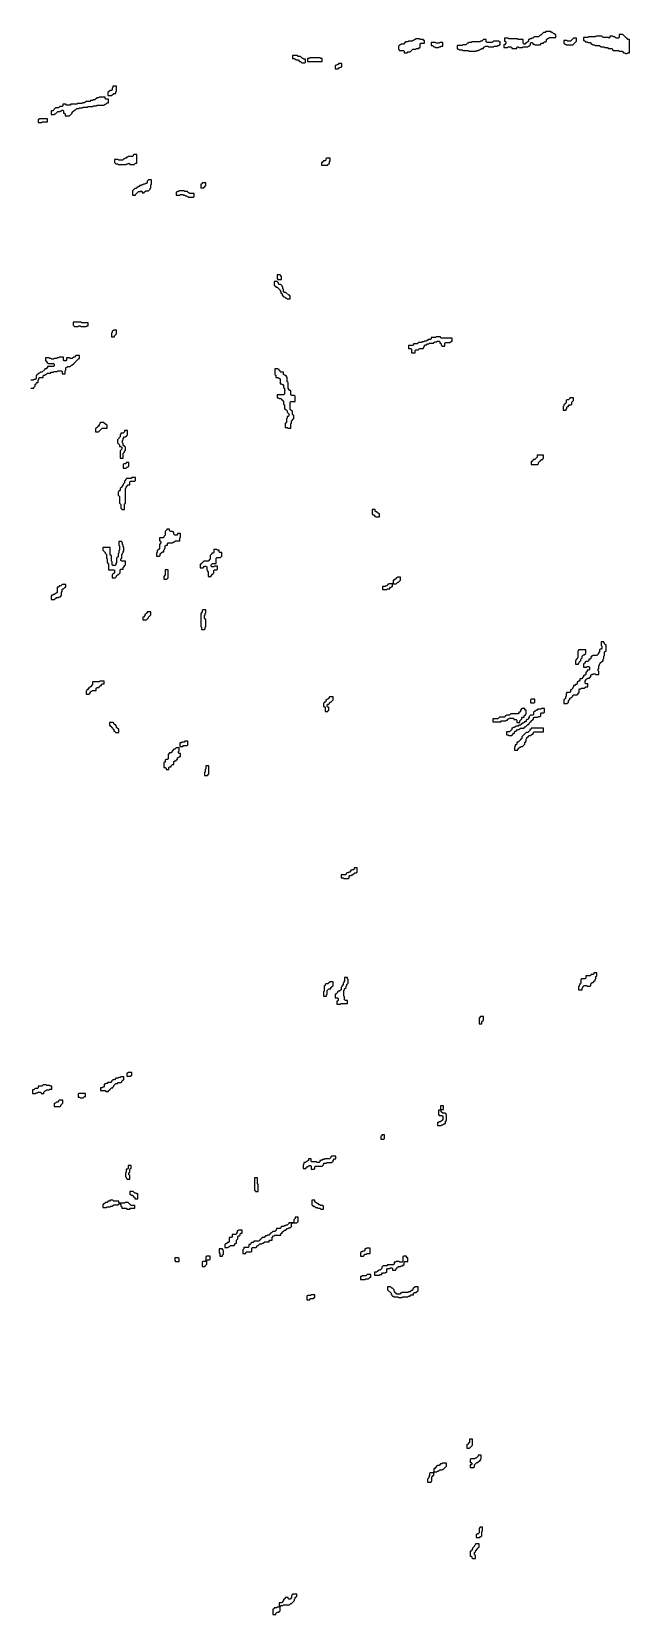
# Model space of a CAD drawing. Header units: metres. Extents: x 0 to 500, y 0 to 703.
# Drawn here: x 397 to 499.9, y 430.4 to 702.8 of the extents above; entities that cross this region are included whole.
import ezdxf

# ---------------------------------------------------------------- set-up
doc = ezdxf.new("R2010")
doc.units = ezdxf.units.M

msp = doc.modelspace()

# ---------------------------------------------------------------- linework, layer by layer
for points in [[(485.5, 702.75), (485.375, 702.625), (485.125, 702.625), (484.625, 702.125), (484.5, 702.125), (484.25, 701.875), (483.5, 701.875), (483.25, 701.625), (483.125, 701.625), (483, 701.5), (482.75, 701.5), (482.625, 701.375), (482.5, 701.375), (482.5, 701.125), (482.125, 700.75), (482, 700.75), (481.875, 700.625), (481.75, 700.625), (481.625, 700.75), (481.625, 701.375), (480.75, 701.375), (480.625, 701.5), (479.125, 701.5), (479, 701.625), (478.375, 701.625), (478.375, 701.125), (478.5, 701.125), (478.625, 701), (478.625, 700.75), (478.375, 700.5), (478.25, 700.5), (478.25, 700), (478.875, 700), (479, 700.125), (479.5, 700.125), (479.625, 700), (479.625, 699.875), (480.5, 699.875), (480.5, 700), (480.625, 700.125), (480.75, 700.125), (480.875, 700), (481.5, 700), (481.625, 700.125), (482.375, 700.125), (482.5, 700.25), (482.625, 700.25), (482.875, 700.5), (482.875, 700.75), (483, 700.875), (483.125, 700.875), (483.25, 700.75), (483.25, 700.625), (483.5, 700.625), (483.625, 700.5), (484.5, 700.5), (484.75, 700.75), (485.125, 700.75), (485.125, 700.875), (485.25, 701), (485.5, 701), (485.625, 701.125), (485.625, 701.375), (485.875, 701.625), (486, 701.625), (486.125, 701.75), (487.25, 701.75), (487.25, 702.25), (487.125, 702.25), (487, 702.375), (486.875, 702.375), (486.625, 702.625), (486.5, 702.625), (486.375, 702.75)], [(463.125, 701.5), (463, 701.375), (462.875, 701.375), (462.75, 701.25), (462.625, 701.25), (462.5, 701.125), (461.875, 701.125), (461.75, 701), (461.375, 701), (461, 700.625), (460.625, 700.625), (460.5, 700.5), (460.375, 700.5), (460.125, 700.25), (460.125, 699.75), (460.25, 699.625), (460.25, 699.5), (461, 699.5), (461.125, 699.375), (461.125, 699.125), (461.625, 699.125), (461.75, 699.25), (462.125, 699.25), (462.625, 699.75), (463.125, 699.75), (463.25, 699.875), (463.625, 699.875), (463.75, 700), (463.875, 700), (463.875, 700.625), (464, 700.75), (464.625, 700.75), (464.625, 701.25), (464.5, 701.25), (464.375, 701.375), (463.875, 701.375), (463.75, 701.5)], [(465.75, 700.875), (465.75, 700.375), (466, 700.375), (466.25, 700.125), (466.375, 700.125), (466.5, 700), (467, 700), (467.125, 700.125), (467.375, 700.125), (467.5, 700.25), (467.75, 700.25), (467.75, 700.875), (467.25, 700.875), (467.125, 700.75), (466.625, 700.75), (466.5, 700.875)], [(474.75, 701.375), (474.5, 701.125), (474.25, 701.125), (474.125, 701), (472.75, 701), (472.625, 700.875), (472.25, 700.875), (472.125, 700.75), (472, 700.75), (471.75, 700.5), (471.25, 700.5), (471.125, 700.375), (470.25, 700.375), (470.25, 699.875), (470.375, 699.75), (470.5, 699.75), (470.625, 699.625), (471.125, 699.625), (471.25, 699.5), (472.125, 699.5), (472.25, 699.375), (473.5, 699.375), (473.625, 699.5), (473.875, 699.5), (474, 699.625), (474.125, 699.625), (474.25, 699.75), (474.375, 699.75), (474.5, 699.875), (474.75, 699.875), (474.75, 700), (474.875, 700.125), (475, 700.125), (475.125, 700.25), (475.5, 700.25), (475.625, 700.125), (476.5, 700.125), (476.625, 700.25), (477.125, 700.25), (477.25, 700.375), (477.375, 700.375), (477.5, 700.5), (477.625, 700.5), (477.625, 701), (477.5, 701), (477.375, 701.125), (476.5, 701.125), (476.25, 700.875), (475.375, 700.875), (475.25, 701), (475.25, 701.375)], [(490.25, 701.625), (489.75, 701.125), (489.25, 701.125), (489.125, 701.25), (488.625, 701.25), (488.625, 700.75), (488.75, 700.625), (488.875, 700.625), (489, 700.5), (490.125, 700.5), (490.75, 701.125), (490.75, 701.625)], [(498.125, 702.25), (498.125, 701.75), (498, 701.625), (497.625, 701.625), (497.375, 701.875), (497.125, 701.875), (497, 702), (496.5, 702), (496.5, 701.75), (496.375, 701.625), (496.25, 701.75), (495.375, 701.75), (495.125, 702), (494.125, 702), (494, 701.875), (492.875, 701.875), (492.75, 701.75), (492, 701.75), (492, 701.25), (492.125, 701.25), (492.25, 701.125), (492.25, 701), (492.625, 701), (492.75, 700.875), (493.125, 700.875), (493.375, 700.625), (493.5, 700.625), (493.625, 700.5), (493.875, 700.5), (494, 700.375), (494.75, 700.375), (495, 700.125), (495.5, 700.125), (495.625, 700), (496.125, 700), (496.25, 699.875), (496.875, 699.875), (497, 699.75), (497, 699.625), (497.125, 699.5), (498, 699.5), (498.125, 699.375), (498.625, 699.375), (498.875, 699.125), (499.125, 699.125), (499.25, 699), (499.5, 699), (499.625, 699.125), (499.875, 699.125), (499.875, 701.375), (499.625, 701.375), (499.5, 701.5), (499.5, 701.625), (499.375, 701.625), (498.75, 702.25)], [(441.875, 698.625), (441.875, 698.125), (442.25, 698.125), (442.5, 697.875), (442.875, 697.875), (443.125, 697.625), (443.25, 697.625), (443.5, 697.375), (444, 697.375), (444.125, 697.5), (444.125, 698), (443.875, 698), (443.75, 698.125), (443.625, 698.125), (443.25, 698.5), (442.875, 698.5), (442.75, 698.625)], [(444.875, 698.25), (444.75, 698.125), (444.5, 698.125), (444.5, 697.625), (447, 697.625), (447, 698.125), (446.75, 698.125), (446.625, 698.25)], [(449.875, 697.25), (449.75, 697.125), (449.625, 697.125), (449.5, 697), (449.375, 697), (449.25, 696.875), (449.25, 696.375), (449.75, 696.375), (449.875, 696.5), (450, 696.5), (450.125, 696.625), (450.25, 696.625), (450.375, 696.75), (450.375, 697.25)], [(411, 693.375), (411, 693.125), (410.875, 693), (410.875, 692.75), (410.75, 692.625), (410.5, 692.625), (410.125, 692.25), (410.125, 691.75), (410.75, 691.75), (411.125, 692.125), (411.5, 692.125), (411.5, 692.375), (411.625, 692.5), (411.625, 693.375)], [(408.625, 691.5), (408.5, 691.375), (408.25, 691.375), (407.875, 691), (407.625, 691), (407.5, 690.875), (407.125, 690.875), (407, 690.75), (406.375, 690.75), (406.125, 690.5), (405.75, 690.5), (405.625, 690.375), (404.875, 690.375), (404.75, 690.25), (403.75, 690.25), (403.625, 690.125), (403, 690.125), (402.875, 690.25), (402.375, 690.25), (402.375, 690), (402.25, 689.875), (401.875, 689.875), (401.625, 689.625), (401.125, 689.625), (400.625, 689.125), (400.375, 689.125), (400.375, 688.5), (400.875, 688.5), (401, 688.625), (401.125, 688.625), (401.5, 689), (401.875, 689), (402, 689.125), (402.125, 689.125), (402.25, 689.25), (402.375, 689.25), (402.5, 689.125), (402.5, 688.75), (402.625, 688.75), (402.75, 688.625), (402.75, 688.25), (403.5, 688.25), (404, 688.75), (404, 688.875), (404.375, 689.25), (404.5, 689.25), (404.75, 689.5), (405.125, 689.5), (405.25, 689.625), (405.75, 689.625), (405.875, 689.75), (406.625, 689.75), (406.75, 689.875), (407.5, 689.875), (407.625, 690), (408.125, 690), (408.25, 690.125), (409.5, 690.125), (409.625, 690.25), (409.75, 690.25), (410, 690.5), (410.25, 690.5), (410.25, 691.125), (409.75, 691.125), (409.625, 691.25), (409.625, 691.5)], [(398.375, 687.75), (398.25, 687.625), (398.125, 687.625), (398.125, 687.125), (398.75, 687.125), (398.875, 687.25), (399.75, 687.25), (399.75, 687.75)], [(414.625, 681.625), (414.5, 681.5), (414.5, 681.375), (414.375, 681.25), (413.625, 681.25), (413.5, 681.125), (413.375, 681.125), (413.25, 681), (413.125, 681), (413, 680.875), (412.875, 680.875), (412.625, 680.625), (412, 680.625), (411.875, 680.75), (411.25, 680.75), (411.25, 680.25), (411.5, 680), (411.75, 680), (411.875, 679.875), (413.25, 679.875), (413.375, 680), (413.625, 680), (413.75, 680.125), (413.875, 680), (413.875, 679.875), (414.625, 679.875), (414.875, 680.125), (415.125, 680.125), (415.125, 681.625)], [(447.75, 681), (447.625, 680.875), (447.625, 680.625), (447.5, 680.5), (447.25, 680.5), (447, 680.25), (446.875, 680.25), (446.875, 679.75), (447.875, 679.75), (448.25, 680.125), (448.25, 680.375), (448.375, 680.5), (448.375, 681)], [(417.125, 677.25), (416.875, 677), (416.875, 676.75), (416.75, 676.625), (416.625, 676.625), (416.5, 676.5), (416.25, 676.5), (416.125, 676.375), (416, 676.375), (415.875, 676.25), (415.625, 676.25), (415.5, 676.125), (415.375, 676.125), (415.25, 676), (415.125, 676), (415.125, 675.875), (415, 675.75), (414.75, 675.75), (414.375, 675.375), (414.375, 674.625), (414.875, 674.625), (414.875, 674.75), (415.375, 675.25), (415.75, 675.25), (415.875, 675.375), (416, 675.25), (416, 675), (416.375, 675), (416.375, 675.125), (416.625, 675.375), (417.125, 675.375), (417.375, 675.625), (417.375, 675.75), (417.5, 675.875), (417.5, 676.375), (417.625, 676.5), (417.625, 677.25)], [(426.375, 676.75), (426.375, 676.625), (426.25, 676.5), (426.125, 676.5), (426.125, 675.875), (426.625, 675.875), (427, 676.25), (427, 676.75)], [(422.375, 675.375), (422.25, 675.25), (422.125, 675.25), (422, 675.125), (421.875, 675.125), (421.875, 674.625), (422.5, 674.625), (422.625, 674.75), (423, 674.75), (423.125, 674.625), (423.375, 674.625), (423.5, 674.5), (423.625, 674.5), (423.75, 674.375), (423.875, 674.375), (424, 674.25), (424.875, 674.25), (425, 674.375), (425, 674.875), (424.25, 674.875), (424.125, 675), (424, 675), (423.875, 675.125), (423.875, 675.25), (423.375, 675.25), (423.25, 675.375)], [(438.75, 659.75), (438.75, 659.125), (439, 658.875), (439, 658.75), (439.25, 658.75), (439.75, 658.25), (439.75, 658.125), (439.875, 658), (439.875, 657.75), (440, 657.75), (440.125, 657.625), (440.125, 657.375), (440.375, 657.125), (440.5, 657.125), (440.75, 656.875), (440.875, 656.875), (441, 656.75), (441.5, 656.75), (441.5, 657.25), (441.375, 657.375), (441.25, 657.375), (440.75, 657.875), (440.5, 657.875), (440.375, 658), (440.375, 658.375), (440.25, 658.5), (440.25, 658.75), (440.125, 658.875), (440.125, 659), (439.875, 659.25), (439.625, 659.25), (439.5, 659.375), (439.5, 659.5), (439.25, 659.75)], [(439.25, 660.875), (439.25, 660.25), (439.375, 660.125), (440, 660.125), (440, 660.625), (439.75, 660.875)], [(404.125, 652.75), (404.125, 652.25), (404.375, 652), (405, 652), (405.125, 652.125), (405.375, 652.125), (405.5, 652), (406.375, 652), (406.5, 652.125), (406.75, 652.125), (406.75, 652.625), (405.625, 652.625), (405.5, 652.75)], [(411.125, 651.375), (410.875, 651.125), (410.875, 651), (410.75, 650.875), (410.75, 650.25), (411.25, 650.25), (411.25, 650.375), (411.625, 650.75), (411.625, 651.375)], [(466.625, 650.25), (466.5, 650.125), (465.75, 650.125), (465.75, 649.875), (465.625, 649.75), (465.25, 649.75), (465.125, 649.625), (465, 649.625), (464.875, 649.5), (464.625, 649.5), (464.5, 649.375), (464.25, 649.375), (464.125, 649.25), (463.625, 649.25), (463.375, 649), (462.75, 649), (462.75, 648.875), (462.625, 648.75), (461.875, 648.75), (461.875, 648.25), (462.25, 648.25), (462.375, 648.125), (462.375, 647.5), (463, 647.5), (463, 647.875), (463.125, 648), (463.5, 648), (463.75, 648.25), (464.375, 648.25), (464.5, 648.375), (464.5, 648.5), (464.625, 648.625), (464.625, 648.75), (464.75, 648.875), (465, 648.875), (465.125, 649), (465.375, 649), (465.5, 649.125), (466.25, 649.125), (466.25, 649.25), (466.375, 649.375), (466.75, 649.375), (466.875, 649.5), (467.125, 649.5), (467.25, 649.375), (467.25, 649.125), (467.375, 649.125), (467.5, 649), (467.5, 648.875), (467.625, 648.75), (467.625, 648.625), (468.125, 648.625), (468.125, 649.125), (468.25, 649.25), (469, 649.25), (469.25, 649.5), (469.375, 649.5), (469.375, 650), (467.5, 650), (467.375, 650.125), (467.375, 650.25)], [(438.875, 644.75), (438.875, 643.75), (439, 643.625), (439, 643.25), (439.375, 643.25), (439.5, 643.125), (439.625, 643.125), (439.75, 643), (439.75, 642.125), (440, 642.125), (440.125, 642), (440.25, 642), (440.375, 641.875), (440.375, 641.5), (440.5, 641.375), (440.5, 641.125), (440.625, 641), (440.5, 640.875), (440.5, 640.375), (440.375, 640.25), (439.25, 640.25), (439.25, 639.75), (439.5, 639.75), (439.625, 639.625), (439.875, 639.625), (440, 639.5), (440, 639.375), (440.125, 639.375), (440.375, 639.125), (440.375, 638.625), (440.5, 638.5), (440.5, 637.875), (440.625, 637.75), (440.75, 637.75), (441, 637.5), (441, 637.25), (441.25, 637), (441.25, 636.625), (441.125, 636.5), (441, 636.5), (441, 636.25), (440.875, 636.125), (440.875, 635.5), (440.75, 635.375), (440.625, 635.375), (440.625, 634.625), (441, 634.625), (441.125, 634.5), (441.625, 634.5), (441.625, 635.25), (441.75, 635.375), (441.75, 635.75), (441.875, 635.875), (441.875, 636), (442, 636.125), (442.125, 636.125), (442.125, 636.75), (442, 636.75), (441.875, 636.875), (441.875, 637.375), (441.5, 637.75), (441.5, 639), (441.625, 639.125), (442.375, 639.125), (442.375, 640), (442.25, 640.125), (441.75, 640.125), (441.625, 640.25), (441.625, 641), (441.375, 641), (441.25, 641.125), (441.25, 641.25), (441.125, 641.375), (441.125, 642.375), (441, 642.5), (441, 643.25), (440.875, 643.375), (440.875, 643.5), (440.75, 643.5), (440.625, 643.625), (440.5, 643.625), (440.375, 643.75), (440.375, 644.125), (439.875, 644.125), (439.75, 644.25), (439.75, 644.375), (439.625, 644.5), (439.625, 644.625), (439.5, 644.625), (439.375, 644.75)], [(489.625, 639.75), (489.625, 639.625), (489.375, 639.375), (489.125, 639.375), (489, 639.25), (489, 638.875), (488.875, 638.75), (488.75, 638.75), (488.75, 638.625), (488.625, 638.5), (488.625, 638.375), (488.5, 638.25), (488.5, 637.625), (489, 637.625), (489, 637.75), (489.125, 637.875), (489.125, 638.125), (489.25, 638.25), (489.375, 638.25), (489.375, 638.375), (489.5, 638.5), (489.875, 638.5), (490, 638.625), (490, 639), (490.25, 639.25), (490.25, 639.75)], [(408.875, 635.5), (408.75, 635.375), (408.75, 635.25), (408.625, 635.125), (408.625, 635), (408.5, 634.875), (408.375, 634.875), (408.375, 634.75), (408, 634.375), (408, 633.875), (408.5, 633.875), (409.125, 634.5), (410, 634.5), (410, 635), (409.875, 635.125), (409.75, 635.125), (409.375, 635.5)], [(413, 634.125), (413, 633.875), (412.75, 633.625), (412.375, 633.625), (412.375, 633.5), (412.25, 633.375), (412.25, 633), (411.75, 632.5), (411.75, 632), (412.125, 631.625), (412.125, 631.375), (412.375, 631.375), (412.5, 631.25), (412.5, 630.875), (412.25, 630.625), (412.25, 629.375), (412.75, 629.375), (412.75, 630.125), (413, 630.375), (413, 630.625), (413.125, 630.75), (413.125, 631.25), (413, 631.375), (413, 631.5), (412.875, 631.5), (412.75, 631.625), (412.75, 631.875), (412.625, 632), (412.625, 632.375), (412.75, 632.5), (412.75, 632.75), (413, 633), (413.125, 633), (413.25, 633.125), (413.375, 633.125), (413.375, 633.25), (413.5, 633.375), (413.5, 634.125)], [(484, 629.875), (484, 629.5), (483.625, 629.125), (483.375, 629.125), (483.25, 629), (483.25, 628.875), (483.125, 628.75), (483, 628.75), (483, 628.25), (484.125, 628.25), (484.25, 628.375), (484.25, 628.625), (484.5, 628.875), (484.625, 628.875), (484.625, 629), (484.75, 629.125), (485, 629.125), (485, 629.25), (485.125, 629.375), (485.125, 629.875)], [(413.25, 628.625), (413.25, 628.5), (413.125, 628.375), (412.875, 628.375), (412.75, 628.25), (412.75, 627.625), (413.25, 627.625), (413.5, 627.875), (413.625, 627.875), (413.75, 628), (413.75, 628.625)], [(414.25, 626), (414.125, 625.875), (413.25, 625.875), (413.25, 625.75), (413.125, 625.625), (413.125, 625.5), (413, 625.375), (413, 625.125), (412.75, 624.875), (412.75, 624.75), (412.5, 624.5), (412.5, 624.375), (412.25, 624.125), (412.25, 623.875), (412.125, 623.75), (412, 623.75), (412, 623.625), (411.875, 623.5), (411.875, 623), (412.125, 622.75), (412.125, 621.625), (412.375, 621.375), (412.375, 620.75), (412.5, 620.625), (412.5, 620.5), (413, 620.5), (413, 621.5), (413.125, 621.625), (413.125, 624.125), (413.25, 624.25), (413.25, 624.375), (413.625, 624.75), (413.875, 624.75), (413.875, 625.25), (414, 625.375), (414.75, 625.375), (414.875, 625.5), (414.875, 626)], [(455.625, 620.5), (455.625, 619.75), (455.75, 619.625), (455.875, 619.625), (456, 619.5), (456, 619.375), (456.125, 619.375), (456.25, 619.25), (456.875, 619.25), (456.875, 619.75), (456.75, 619.75), (456.375, 620.125), (456.25, 620.125), (456.125, 620.25), (456.125, 620.5)], [(420.25, 617.125), (420.25, 617), (420, 616.75), (420, 616.125), (419.75, 615.875), (419.75, 615.75), (419.625, 615.625), (419, 615.625), (419, 615.125), (419.125, 615.125), (419.25, 615), (419.25, 614.75), (419, 614.5), (419, 613.75), (418.625, 613.375), (418.625, 613.125), (418.5, 613), (418.5, 612.5), (419, 612.5), (419.125, 612.625), (419.125, 612.875), (419.5, 613.25), (419.75, 613.25), (419.75, 613.5), (419.875, 613.625), (419.875, 613.75), (420, 613.875), (420, 614.25), (420.125, 614.375), (420.375, 614.375), (420.375, 614.625), (420.5, 614.75), (421.25, 614.75), (421.375, 614.875), (421.5, 614.875), (421.75, 615.125), (422.5, 615.125), (422.5, 615.625), (422.625, 615.75), (422.625, 616.375), (422.125, 616.375), (422.125, 616.25), (422, 616.125), (421.625, 616.125), (421.5, 616.25), (421.5, 616.625), (421.375, 616.625), (421.25, 616.75), (420.875, 616.75), (420.75, 616.875), (420.75, 617.125)], [(412, 615), (412, 614.375), (412.125, 614.25), (412.125, 613.5), (412, 613.375), (412, 613), (411.875, 612.875), (411.875, 612.375), (411.625, 612.125), (411.625, 611.375), (411.5, 611.25), (411.5, 611), (411.375, 610.875), (411, 610.875), (410.875, 611), (410.875, 611.5), (410.75, 611.625), (410.75, 612.625), (410.625, 612.625), (410.5, 612.75), (410.5, 614), (409.25, 614), (409.25, 613.5), (409.625, 613.125), (409.625, 613), (409.875, 612.75), (409.875, 612.125), (410, 612), (410, 611.375), (410.25, 611.125), (410.25, 610.125), (411.125, 610.125), (411.25, 610), (411.25, 609.625), (410.875, 609.25), (410.875, 608.75), (411.375, 608.75), (411.625, 609), (411.625, 609.125), (411.75, 609.25), (411.875, 609.25), (412.25, 609.625), (412.25, 610.125), (412.375, 610.25), (412.75, 610.25), (412.75, 610.5), (413, 610.75), (413, 610.875), (413.125, 611), (413.125, 611.625), (412.5, 611.625), (412.375, 611.75), (412.375, 612), (412.5, 612.125), (412.5, 612.75), (412.625, 612.875), (412.625, 613), (412.75, 613.125), (412.75, 613.25), (412.875, 613.375), (412.875, 614), (412.75, 614.125), (412.75, 614.375), (412.625, 614.5), (412.625, 614.75), (412.5, 614.875), (412.5, 615)], [(428.375, 613.625), (428.375, 613.125), (428.25, 613), (428, 613), (428, 612.875), (427.75, 612.625), (427.75, 612), (427.375, 611.625), (426.625, 611.625), (426.125, 611.125), (426, 611.125), (426, 610.5), (426.5, 610.5), (426.75, 610.75), (427, 610.75), (427.125, 610.625), (427.125, 610.125), (427.25, 610), (427.25, 609.875), (427.375, 609.75), (427.375, 609), (427.875, 609), (427.875, 609.125), (428.125, 609.375), (428.25, 609.375), (428.25, 609.5), (428.375, 609.625), (428.375, 610), (428.5, 610.125), (428.875, 610.125), (429, 610.25), (429, 610.75), (428.5, 610.75), (428.375, 610.625), (428, 610.625), (427.875, 610.75), (427.875, 611), (428.125, 611.25), (428.75, 611.25), (428.75, 612.125), (428.875, 612.25), (429.5, 612.25), (429.75, 612.5), (429.75, 613.125), (429.375, 613.125), (429.25, 613.25), (429.25, 613.5), (429, 613.5), (428.875, 613.625)], [(420, 610.125), (420, 609.25), (419.75, 609), (419.75, 608.5), (420.25, 608.5), (420.5, 608.75), (420.5, 610.125)], [(402.25, 607.625), (402, 607.375), (401.75, 607.375), (401.75, 607.25), (401.625, 607.125), (401.375, 607.125), (401.375, 606.25), (401.125, 606), (401, 606), (400.875, 605.875), (400.75, 605.875), (400.625, 605.75), (400.5, 605.75), (400.375, 605.625), (400.375, 605), (400.875, 605), (401.25, 605.375), (401.625, 605.375), (401.75, 605.5), (402, 605.5), (402, 605.625), (402.125, 605.75), (402.125, 606.25), (402.25, 606.375), (402.25, 606.75), (402.375, 606.875), (402.5, 606.875), (402.75, 607.125), (402.875, 607.125), (402.875, 607.625)], [(460, 608.875), (459.875, 608.75), (459.75, 608.75), (459.75, 608.625), (459.625, 608.5), (459.5, 608.5), (459.375, 608.375), (459.25, 608.375), (459.25, 607.875), (459.125, 607.75), (458.5, 607.75), (458.375, 607.625), (458.25, 607.625), (458.25, 607.5), (458.125, 607.375), (458, 607.375), (457.875, 607.25), (457.375, 607.25), (457.375, 606.75), (458.125, 606.75), (458.25, 606.875), (458.625, 606.875), (458.625, 607), (458.75, 607.125), (458.875, 607.125), (459, 607.25), (459.125, 607.25), (459.125, 607.625), (459.25, 607.75), (459.75, 607.75), (460, 608), (460.125, 608), (460.5, 608.375), (460.5, 608.875)], [(416.875, 602.875), (416.875, 602.75), (416.5, 602.375), (416.5, 602.25), (416.25, 602), (416.125, 602), (416.125, 601.5), (416.75, 601.5), (417.125, 601.875), (417.125, 602), (417.5, 602.375), (417.5, 602.875)], [(426.5, 603.25), (426.375, 603.125), (426.375, 602.875), (426.125, 602.625), (426.125, 600.375), (426.25, 600.25), (426.25, 599.875), (426.75, 599.875), (426.875, 600), (426.875, 600.25), (427, 600.375), (427, 601.625), (426.875, 601.625), (426.75, 601.75), (426.75, 602.25), (426.875, 602.375), (426.875, 602.625), (427, 602.75), (427, 603.25)], [(495, 597.75), (495, 597.125), (495.125, 597), (495.125, 596.625), (495, 596.5), (494.875, 596.5), (494.75, 596.375), (494.75, 596), (494.5, 595.75), (494.5, 595.625), (494.25, 595.375), (493.625, 595.375), (493.5, 595.25), (493.375, 595.25), (493.25, 595.125), (493.25, 594.875), (493.125, 594.75), (492.875, 594.75), (492.875, 594.5), (492.75, 594.375), (492.375, 594.375), (492.25, 594.25), (492.25, 594.125), (492, 593.875), (492, 593.375), (492.5, 593.375), (492.625, 593.5), (492.875, 593.5), (493, 593.375), (493, 593), (492.875, 592.875), (492.625, 592.875), (492.625, 592.625), (492.5, 592.5), (492.375, 592.5), (492.375, 592.125), (492.25, 592), (492.125, 592), (492, 591.875), (492, 591.75), (491.625, 591.375), (491.375, 591.375), (491.375, 591.125), (491.25, 591), (491.125, 591), (491, 590.875), (490.875, 590.875), (490.875, 590.5), (490.75, 590.375), (490.625, 590.375), (490.5, 590.25), (490.25, 590.25), (490.25, 590), (490.125, 589.875), (490.125, 589.75), (489.875, 589.5), (489.75, 589.5), (489.75, 589.125), (489.625, 589), (489.125, 589), (489, 588.875), (489, 588.375), (488.875, 588.25), (488.875, 588), (488.625, 587.75), (488.625, 587.125), (489.125, 587.125), (489.375, 587.375), (489.375, 587.625), (489.5, 587.75), (489.625, 587.75), (489.625, 588), (489.75, 588.125), (489.875, 588.125), (490.125, 588.375), (490.125, 588.5), (490.25, 588.625), (490.875, 588.625), (491.25, 589), (491.25, 589.5), (491.375, 589.625), (491.5, 589.625), (491.625, 589.75), (492.125, 589.75), (492.375, 590), (492.75, 590), (492.75, 590.5), (492.375, 590.5), (492.25, 590.625), (492.25, 591), (492.375, 591.125), (492.375, 591.25), (492.5, 591.375), (492.625, 591.375), (492.75, 591.5), (493, 591.5), (493.25, 591.75), (493.25, 592), (493.375, 592.125), (493.5, 592.125), (493.625, 592.25), (494, 592.25), (494.125, 592.125), (494.625, 592.125), (494.625, 592.625), (494.5, 592.75), (494.5, 593), (494.625, 593.125), (494.625, 593.625), (494.75, 593.75), (494.75, 593.875), (494.875, 594), (494.875, 594.125), (495.125, 594.375), (495.25, 594.375), (495.375, 594.5), (495.375, 594.75), (495.5, 594.875), (495.5, 595.25), (495.625, 595.375), (495.625, 596), (495.75, 596.125), (495.875, 596.125), (495.875, 597.25), (495.75, 597.25), (495.625, 597.375), (495.625, 597.5), (495.5, 597.625), (495.5, 597.75)], [(491.125, 596.375), (491.125, 596.25), (491, 596.125), (491, 595), (490.75, 594.75), (490.75, 594.625), (490.625, 594.5), (490.625, 593.875), (491.125, 593.875), (491.125, 594), (491.25, 594.125), (491.25, 594.25), (491.5, 594.5), (491.5, 594.75), (491.75, 595), (491.75, 595.25), (492, 595.5), (492.125, 595.5), (492.375, 595.75), (492.375, 596.375)], [(408.75, 591), (408.625, 590.875), (407.5, 590.875), (407.5, 590.375), (407.125, 590), (407, 590), (407, 589.875), (406.875, 589.75), (406.75, 589.75), (406.75, 589.625), (406.625, 589.5), (406.5, 589.5), (406.5, 589.375), (406.375, 589.25), (406.375, 588.75), (406.875, 588.75), (407.125, 589), (407.125, 589.125), (407.25, 589.25), (407.375, 589.25), (407.5, 589.375), (408.125, 589.375), (408.125, 589.75), (408.25, 589.875), (408.625, 589.875), (408.625, 590), (408.875, 590.25), (409, 590.25), (409, 590.375), (409.125, 590.5), (409.5, 590.5), (409.5, 591)], [(448.25, 588.25), (448.125, 588.125), (448.125, 588), (448, 587.875), (447.875, 587.875), (447.75, 587.75), (447.625, 587.75), (447.625, 587.5), (447.5, 587.375), (447.375, 587.375), (447.375, 587.25), (447.25, 587.125), (447.25, 586.625), (447.375, 586.625), (447.5, 586.5), (447.5, 585.75), (448, 585.75), (448, 585.875), (448.125, 586), (448.125, 586.5), (448, 586.5), (447.875, 586.625), (447.875, 586.875), (448, 587), (448.125, 587), (448.25, 587.125), (448.25, 587.25), (448.375, 587.375), (448.5, 587.375), (448.875, 587.75), (448.875, 588.25)], [(481.375, 586.25), (481.125, 586), (481.125, 585.75), (481, 585.625), (480.875, 585.625), (480.875, 585.5), (480.75, 585.375), (479.5, 585.375), (479.25, 585.125), (478.75, 585.125), (478.625, 585), (478.5, 585), (478.5, 584.875), (478.375, 584.75), (477.5, 584.75), (477.25, 584.5), (476.375, 584.5), (476.375, 584), (477.75, 584), (477.875, 584.125), (478.625, 584.125), (478.75, 584.25), (478.875, 584.25), (478.875, 584.375), (479, 584.5), (479.125, 584.5), (479.25, 584.625), (479.875, 584.625), (480, 584.5), (480, 584.375), (480.375, 584.375), (480.5, 584.25), (480.5, 583.875), (481, 583.875), (481, 584.125), (481.375, 584.5), (481.375, 584.625), (481.5, 584.75), (481.75, 584.75), (481.75, 585), (481.875, 585.125), (482, 585.125), (482, 585.25), (482.125, 585.375), (482.125, 586), (482, 586), (481.875, 586.125), (481.875, 586.25)], [(484.75, 586.25), (484.625, 586.125), (484.125, 586.125), (484, 586), (483.875, 586), (483.625, 585.75), (483.5, 585.75), (483.375, 585.625), (483.375, 585.25), (483.25, 585.125), (482.875, 585.125), (482.625, 584.875), (482.625, 584.75), (482.5, 584.625), (482.5, 584.5), (482.375, 584.375), (482.25, 584.375), (482.125, 584.25), (482.125, 584.125), (482, 584), (481.75, 584), (481.75, 583.875), (481.625, 583.75), (481.5, 583.75), (481.375, 583.625), (481.25, 583.625), (481.25, 583.5), (481.125, 583.375), (480.875, 583.375), (480.75, 583.25), (480.375, 583.25), (480.125, 583), (479.875, 583), (479.75, 582.875), (479.625, 582.875), (479.625, 582.625), (479.25, 582.25), (478.75, 582.25), (478.75, 581.75), (479, 581.75), (479.125, 581.625), (479.625, 581.625), (480, 582), (480.125, 582), (480.125, 582.25), (480.25, 582.375), (480.375, 582.375), (480.625, 582.625), (480.875, 582.625), (481.125, 582.875), (481.75, 582.875), (481.75, 583), (481.875, 583.125), (482, 583.125), (482.375, 583.5), (482.5, 583.5), (482.625, 583.625), (482.625, 583.75), (482.875, 584), (483, 584), (483, 584.125), (483.25, 584.375), (483.375, 584.375), (483.375, 584.625), (483.5, 584.75), (484.125, 584.75), (484.25, 584.875), (484.5, 584.875), (484.625, 585), (484.625, 585.375), (484.75, 585.5), (485.125, 585.5), (485.25, 585.625), (485.25, 586.25)], [(483, 587.875), (482.875, 587.75), (482.875, 587.25), (483.5, 587.25), (483.625, 587.375), (483.625, 587.875)], [(410.375, 583.875), (410.375, 583.375), (410.5, 583.25), (410.625, 583.25), (410.75, 583.125), (410.75, 583), (410.875, 583), (411, 582.875), (411, 582.75), (411.125, 582.625), (411.125, 582.375), (411.25, 582.375), (411.5, 582.125), (412, 582.125), (412, 582.625), (411.625, 583), (411.625, 583.25), (411.375, 583.5), (411.25, 583.5), (411.125, 583.625), (411.125, 583.75), (411, 583.875)], [(423.375, 580.625), (423.25, 580.5), (422.875, 580.5), (422.75, 580.375), (422.5, 580.375), (422.5, 579.75), (423, 579.75), (423.125, 579.875), (423.75, 579.875), (423.875, 580), (423.875, 580.625)], [(483, 582.875), (483, 582.75), (482.875, 582.625), (482.75, 582.625), (482.75, 582.5), (482.375, 582.125), (482.125, 582.125), (481.375, 581.375), (481.375, 581.125), (481.25, 581), (481.125, 581), (481.125, 580.875), (480.75, 580.5), (480.5, 580.5), (480.5, 580.125), (480.375, 580), (480.25, 580), (480.25, 579.75), (480.125, 579.625), (480.125, 579.125), (480.625, 579.125), (480.75, 579.25), (480.75, 579.375), (481, 579.625), (481.125, 579.625), (481.25, 579.75), (481.5, 579.75), (481.875, 580.125), (481.875, 580.375), (482.125, 580.625), (482.125, 581), (482.25, 581.125), (482.25, 581.25), (482.375, 581.375), (482.5, 581.375), (482.5, 581.5), (482.625, 581.625), (482.875, 581.625), (483.125, 581.875), (483.25, 581.875), (483.375, 582), (483.375, 582.125), (483.5, 582.25), (485.125, 582.25), (485.125, 582.875)], [(421.875, 579.5), (421.625, 579.25), (421.5, 579.25), (421.125, 578.875), (421.125, 578.75), (421, 578.625), (420.75, 578.625), (420.5, 578.375), (420.5, 577.625), (420.375, 577.5), (420.125, 577.5), (420, 577.375), (420, 577.125), (419.875, 577), (419.75, 577), (419.75, 576.125), (420, 576.125), (420.125, 576), (420.125, 575.75), (420.625, 575.75), (420.625, 576.125), (420.75, 576.25), (421, 576.25), (421, 576.375), (421.25, 576.625), (421.5, 576.625), (421.5, 577.125), (421.625, 577.25), (421.875, 577.25), (421.875, 577.375), (422, 577.5), (422.125, 577.5), (422.125, 577.75), (422.25, 577.875), (422.375, 577.875), (422.5, 578), (422.625, 578), (422.625, 578.5), (422.375, 578.5), (422.25, 578.625), (422.25, 578.875), (422.375, 579), (422.375, 579.5)], [(427, 576.375), (427, 575.875), (426.875, 575.75), (426.875, 575.375), (426.75, 575.25), (426.75, 574.75), (427.25, 574.75), (427.5, 575), (427.5, 576.375)], [(452.5, 558.875), (452.5, 558.625), (452.375, 558.5), (452.125, 558.5), (452, 558.375), (451.875, 558.375), (451.875, 558.25), (451.75, 558.125), (451.625, 558.125), (451.5, 558), (451.25, 558), (451.125, 557.875), (451.125, 557.75), (451, 557.625), (450.25, 557.625), (450.25, 557.125), (450.625, 557.125), (450.75, 557), (451.5, 557), (451.625, 557.125), (451.625, 557.375), (451.75, 557.5), (452, 557.5), (452.125, 557.625), (452.25, 557.625), (452.625, 558), (452.875, 558), (453, 558.125), (453, 558.875)], [(450.875, 540), (450.875, 539.375), (450.75, 539.25), (450.75, 539.125), (450.625, 539), (450.625, 538.75), (450.375, 538.5), (450.375, 538.375), (450.25, 538.25), (450.25, 537.875), (450, 537.625), (449.75, 537.625), (449.625, 537.5), (449.625, 537.375), (449.375, 537.125), (449.25, 537.125), (449.25, 536.5), (449.625, 536.5), (449.75, 536.375), (449.75, 536), (449.625, 535.875), (449.5, 535.875), (449.5, 535.375), (450.125, 535.375), (450.25, 535.5), (451.375, 535.5), (451.375, 536), (451, 536), (450.875, 536.125), (450.875, 536.625), (450.75, 536.75), (450.75, 537.75), (450.875, 537.875), (450.875, 538), (451.125, 538.25), (451.125, 538.5), (451.25, 538.625), (451.25, 538.75), (451.5, 539), (451.5, 539.625), (451.375, 539.75), (451.375, 540)], [(493.75, 540.75), (493.75, 540.625), (493.625, 540.5), (493.25, 540.5), (493.25, 540.375), (493.125, 540.25), (492.375, 540.25), (492.375, 539.875), (492.25, 539.75), (491.625, 539.75), (491.5, 539.625), (491.5, 539), (491.375, 538.875), (491.375, 538.75), (491.25, 538.625), (491.25, 538.5), (491.125, 538.375), (491.125, 537.875), (491.75, 537.875), (491.75, 538.125), (491.875, 538.25), (491.875, 538.375), (492.125, 538.625), (492.5, 538.625), (492.625, 538.5), (493.125, 538.5), (493.25, 538.625), (493.25, 538.875), (493.5, 539.125), (493.625, 539.125), (493.875, 539.375), (494, 539.375), (494, 539.625), (494.125, 539.75), (494.125, 540.125), (494.25, 540.25), (494.25, 540.75)], [(448.375, 539.25), (448, 538.875), (447.625, 538.875), (447.5, 538.75), (447.5, 538.625), (447.375, 538.5), (447.375, 537.625), (447.25, 537.5), (447.25, 536.75), (447.75, 536.75), (447.75, 537), (447.875, 537.125), (447.875, 537.75), (448.125, 538), (448.5, 538), (448.5, 538.25), (448.875, 538.625), (448.875, 539.25)], [(474.25, 533.25), (474, 533), (474, 532), (474.5, 532), (474.5, 532.375), (474.75, 532.625), (474.75, 533.25)], [(413.625, 523.625), (413.5, 523.5), (413.375, 523.5), (413.375, 523), (414, 523), (414.125, 523.125), (414.25, 523.125), (414.25, 523.625)], [(399, 521.5), (398.75, 521.25), (398.125, 521.25), (398.125, 521), (398, 520.875), (397.625, 520.875), (397.375, 520.625), (397.125, 520.625), (397.125, 520), (397.625, 520), (397.75, 520.125), (398, 520.125), (398.125, 520.25), (398.5, 520.25), (398.625, 520.125), (398.625, 520), (399.125, 520), (399.125, 520.25), (399.375, 520.5), (399.5, 520.5), (399.625, 520.625), (400, 520.625), (400.125, 520.75), (400.5, 520.75), (400.5, 521.25), (400.25, 521.25), (400.125, 521.375), (399.625, 521.375), (399.5, 521.5)], [(412.375, 522.875), (412.25, 522.75), (412, 522.75), (411.875, 522.625), (411.5, 522.625), (411.25, 522.375), (411, 522.375), (410.75, 522.125), (410.75, 522), (410.625, 521.875), (410.125, 521.875), (410, 521.75), (409.75, 521.75), (409.625, 521.625), (409.5, 521.625), (409.5, 521.25), (409.375, 521.125), (409.25, 521.125), (409.125, 521), (408.875, 521), (408.875, 520.5), (409.625, 520.5), (409.75, 520.375), (410.25, 520.375), (410.25, 520.5), (410.375, 520.625), (410.5, 520.625), (410.5, 520.75), (410.75, 521), (411, 521), (411, 521.125), (411.125, 521.25), (411.125, 521.375), (411.5, 521.75), (411.75, 521.75), (411.875, 521.875), (412.375, 521.875), (412.5, 522), (412.5, 522.125), (412.75, 522.375), (412.875, 522.375), (412.875, 522.875)], [(401.75, 518.875), (401.625, 518.75), (401.625, 518.625), (401.5, 518.5), (401.25, 518.5), (401.125, 518.375), (401, 518.375), (400.875, 518.25), (400.875, 517.75), (401.875, 517.75), (402, 517.875), (402, 518), (402.375, 518.375), (402.375, 518.875)], [(405.125, 520), (405, 519.875), (405, 519.375), (405.25, 519.375), (405.375, 519.25), (405.875, 519.25), (406.125, 519.5), (406.25, 519.5), (406.25, 520)], [(467.375, 517.875), (467.375, 517.25), (467.25, 517.125), (467, 517.125), (467, 516.375), (467.125, 516.25), (467.625, 516.25), (467.75, 516.125), (467.75, 515.5), (467.375, 515.125), (467.125, 515.125), (467, 515), (466.875, 515), (466.875, 514.5), (467.5, 514.5), (467.625, 514.625), (467.75, 514.625), (467.875, 514.75), (468, 514.75), (468.125, 514.875), (468.25, 514.875), (468.25, 515.25), (468.375, 515.375), (468.375, 516.375), (468.25, 516.5), (468.25, 516.625), (467.75, 516.625), (467.5, 516.875), (467.5, 517.125), (467.625, 517.25), (467.875, 517.25), (467.875, 517.875)], [(457.25, 512.875), (457.25, 512.75), (457.125, 512.625), (457.125, 512.125), (457.625, 512.125), (457.75, 512.25), (457.75, 512.875)], [(413.625, 507.625), (413.625, 507.125), (413.5, 507), (413.25, 507), (413.25, 506.5), (413.125, 506.375), (413.125, 505.75), (413.25, 505.625), (413.25, 505.5), (413.375, 505.375), (413.375, 505.25), (413.875, 505.25), (413.875, 505.875), (413.75, 506), (413.75, 506.375), (413.875, 506.5), (413.875, 507), (414, 507.125), (414.125, 507.125), (414.125, 507.625)], [(448.625, 509.25), (448.5, 509.125), (448.5, 509), (448.25, 508.75), (447.5, 508.75), (447.375, 508.625), (447, 508.625), (446.875, 508.5), (446.625, 508.5), (446.625, 508.25), (446.5, 508.125), (446.125, 508.125), (446, 508.25), (445.25, 508.25), (445.125, 508.375), (445.125, 508.75), (444.625, 508.75), (444.625, 508.5), (444.5, 508.375), (444.375, 508.375), (444.125, 508.125), (443.875, 508.125), (443.875, 507.875), (443.75, 507.75), (443.75, 507.125), (444.25, 507.125), (444.25, 507.25), (444.375, 507.375), (444.5, 507.375), (444.75, 507.625), (445, 507.625), (445.125, 507.5), (445.125, 507), (445.625, 507), (445.75, 507.125), (445.75, 507.375), (445.875, 507.5), (447, 507.5), (447.25, 507.75), (447.25, 507.875), (447.375, 508), (447.75, 508), (447.875, 508.125), (448.625, 508.125), (448.875, 508.375), (448.875, 508.5), (449.125, 508.75), (449.375, 508.75), (449.375, 509.25)], [(435.375, 505.5), (435.375, 503.375), (435.5, 503.25), (435.5, 503.125), (436, 503.125), (436, 504.375), (435.875, 504.5), (435.875, 505.5)], [(410.5, 501.625), (410.375, 501.5), (410.125, 501.5), (410.125, 501.375), (410, 501.25), (409.75, 501.25), (409.5, 501), (409.375, 501), (409.25, 500.875), (409.25, 500.375), (409.875, 500.375), (410, 500.5), (410.5, 500.5), (410.625, 500.625), (410.875, 500.625), (411.125, 500.875), (411.875, 500.875), (412, 501), (412.25, 501), (412.375, 500.875), (412.375, 500.625), (412.5, 500.5), (412.5, 500.25), (413.25, 500.25), (413.375, 500.125), (413.875, 500.125), (414, 500.25), (414.75, 500.25), (414.75, 500.75), (414.125, 500.75), (413.625, 501.25), (413.125, 501.25), (413, 501.125), (412.125, 501.125), (412, 501.25), (412, 501.5), (411.125, 501.5), (411, 501.625)], [(413.875, 503.125), (413.875, 502.625), (414, 502.625), (414.125, 502.5), (414.375, 502.5), (414.5, 502.375), (414.5, 502.25), (414.625, 502.25), (414.75, 502.125), (414.75, 501.875), (415.25, 501.875), (415.25, 502.75), (415.125, 502.75), (415, 502.875), (414.75, 502.875), (414.5, 503.125)], [(445.25, 501.625), (445.25, 500.875), (445.375, 500.75), (445.375, 500.625), (445.625, 500.625), (445.875, 500.375), (446.125, 500.375), (446.25, 500.25), (446.625, 500.25), (446.75, 500.125), (447.25, 500.125), (447.25, 500.625), (447.125, 500.75), (446.75, 500.75), (446.625, 500.875), (446.5, 500.875), (446.375, 501), (446.25, 501), (446.125, 501.125), (446, 501.125), (445.75, 501.375), (445.75, 501.625)], [(442.375, 498.75), (442.375, 498.5), (442.125, 498.25), (442.125, 497.875), (442, 497.75), (441.25, 497.75), (441.25, 497.625), (441, 497.375), (440.75, 497.375), (440.625, 497.25), (440.5, 497.25), (440.375, 497.125), (440, 497.125), (439.875, 497), (439.875, 496.875), (439.75, 496.75), (439.125, 496.75), (439.125, 496.625), (439, 496.5), (439, 496.375), (438.875, 496.25), (438.5, 496.25), (438.25, 496), (438.125, 496), (438, 495.875), (438, 495.75), (437.875, 495.625), (437.625, 495.625), (437.5, 495.5), (437.25, 495.5), (437, 495.25), (436.625, 495.25), (436.625, 495.125), (436.375, 494.875), (436.25, 494.875), (436.25, 494.75), (436.125, 494.625), (435.25, 494.625), (435.25, 494.5), (435.125, 494.375), (434.875, 494.375), (434.75, 494.25), (434.75, 494.125), (434.625, 494), (434.375, 494), (434.375, 493.625), (434.25, 493.5), (433.5, 493.5), (433.5, 493.25), (433.375, 493.125), (433.375, 492.5), (433.875, 492.5), (433.875, 492.625), (434, 492.75), (434.75, 492.75), (434.875, 492.875), (434.875, 493.375), (435, 493.5), (435.625, 493.5), (435.75, 493.625), (435.75, 493.75), (435.875, 493.875), (436, 493.875), (436.25, 494.125), (436.625, 494.125), (436.75, 494.25), (436.875, 494.25), (437.125, 494.5), (437.875, 494.5), (437.875, 494.625), (438, 494.75), (438.375, 494.75), (438.375, 495.25), (438.625, 495.5), (438.75, 495.5), (438.875, 495.625), (439.875, 495.625), (439.875, 495.875), (440, 496), (440.125, 496), (440.125, 496.125), (440.5, 496.5), (440.75, 496.5), (441, 496.75), (441.125, 496.75), (441.25, 496.875), (441.5, 496.875), (441.75, 497.125), (441.75, 497.625), (441.875, 497.75), (442.625, 497.75), (442.875, 498), (442.875, 498.75)], [(432.625, 496.5), (432.5, 496.375), (432.375, 496.375), (432.375, 496.125), (432.25, 496), (432.25, 495.875), (432.125, 495.75), (431.5, 495.75), (431.5, 495.375), (431.375, 495.25), (431, 495.25), (431, 494.5), (430.875, 494.375), (430.625, 494.375), (430.625, 494.25), (430.5, 494.125), (430.375, 494.125), (430.25, 494), (430.25, 493.5), (430.75, 493.5), (430.875, 493.625), (431, 493.625), (431.25, 493.875), (431.875, 493.875), (432, 494), (432, 494.125), (432.125, 494.25), (432.25, 494.25), (432.25, 494.75), (432.5, 495), (432.5, 495.375), (432.625, 495.5), (432.75, 495.5), (432.875, 495.625), (432.875, 495.875), (433, 496), (433.25, 496), (433.25, 496.5)], [(429.25, 493.25), (429.25, 492.625), (429.375, 492.5), (429.375, 492), (429.875, 492), (429.875, 492.25), (430, 492.375), (430, 493), (429.875, 493.125), (429.875, 493.25)], [(454.625, 493.375), (454.5, 493.25), (454.375, 493.25), (454.375, 493), (454.25, 492.875), (454, 492.875), (453.875, 492.75), (453.75, 492.75), (453.625, 492.625), (453.625, 492), (454.125, 492), (454.25, 492.125), (454.25, 492.25), (454.375, 492.375), (454.625, 492.375), (454.75, 492.5), (455.25, 492.5), (455.25, 493.375)], [(421.625, 491.75), (421.625, 491.25), (421.75, 491.125), (422.375, 491.125), (422.375, 491.625), (422.25, 491.75)], [(427.125, 492), (427, 491.875), (427, 491.25), (426.875, 491.125), (426.5, 491.125), (426.375, 491), (426.375, 490.25), (426.875, 490.25), (426.875, 490.375), (427.125, 490.625), (427.125, 491.25), (427.25, 491.375), (427.625, 491.375), (427.75, 491.5), (427.75, 492)], [(461, 492), (460.875, 491.875), (460.875, 491.125), (460.75, 491), (460.375, 491), (460.25, 491.125), (459.75, 491.125), (459.625, 491), (459.375, 491), (459.375, 490.625), (459.25, 490.5), (458.25, 490.5), (458.125, 490.375), (457.5, 490.375), (457.25, 490.125), (457.25, 489.875), (457, 489.625), (456.75, 489.625), (456.625, 489.5), (456.5, 489.5), (456.5, 489.375), (456.375, 489.25), (456, 489.25), (456, 488.75), (456.875, 488.75), (457, 488.875), (457.25, 488.875), (457.25, 489), (457.375, 489.125), (457.875, 489.125), (458, 489.25), (458.125, 489.25), (458.125, 489.75), (458.25, 489.875), (458.625, 489.875), (458.75, 490), (459, 490), (459.125, 489.875), (459.125, 489.625), (459.625, 489.625), (459.75, 489.75), (459.75, 489.875), (460.125, 490.25), (460.5, 490.25), (460.625, 490.375), (460.875, 490.375), (461, 490.5), (461.125, 490.5), (461.125, 491), (461.25, 491.125), (461.75, 491.125), (461.75, 491.75), (461.625, 491.75), (461.5, 491.875), (461.5, 492)], [(454.75, 488.875), (454.5, 488.625), (453.875, 488.625), (453.75, 488.5), (453.625, 488.5), (453.625, 488), (454.375, 488), (454.5, 488.125), (455, 488.125), (455.25, 488.375), (455.375, 488.375), (455.375, 488.875)], [(445.125, 485.375), (445, 485.25), (444.5, 485.25), (444.375, 485.125), (444.375, 484.5), (444.875, 484.5), (444.875, 484.625), (445, 484.75), (445.5, 484.75), (445.625, 484.875), (445.75, 484.875), (445.75, 485.375)], [(458.25, 486.75), (458.25, 486.25), (458.875, 485.625), (458.875, 485.5), (459, 485.375), (459, 485.25), (459.125, 485.125), (459.25, 485.125), (459.375, 485), (460, 485), (460.125, 484.875), (460.75, 484.875), (460.875, 485), (461.75, 485), (461.875, 485.125), (462.125, 485.125), (462.125, 485.25), (462.25, 485.375), (462.75, 485.375), (462.75, 485.625), (462.875, 485.75), (463.125, 485.75), (463.5, 486.125), (463.5, 486.75), (463, 486.75), (462.625, 486.375), (462.625, 486.25), (462.5, 486.125), (462.25, 486.125), (462.25, 486), (462.125, 485.875), (461.875, 485.875), (461.75, 485.75), (460.75, 485.75), (460.625, 485.625), (460.5, 485.625), (460.375, 485.5), (459.875, 485.5), (459.75, 485.625), (459.625, 485.625), (459.5, 485.75), (459.5, 485.875), (459.375, 486), (459.375, 486.25), (459.125, 486.5), (459, 486.5), (458.75, 486.75)], [(472.375, 460.5), (472.375, 460), (472, 459.625), (471.875, 459.625), (471.875, 459), (472.375, 459), (472.875, 459.5), (472.875, 460.5)], [(473.875, 457.75), (473.875, 457.625), (473.5, 457.25), (473.375, 457.25), (473.25, 457.125), (472.625, 457.125), (472.5, 457), (472.5, 456.5), (472.625, 456.5), (472.75, 456.375), (472.75, 456.25), (472.625, 456.125), (472.5, 456.125), (472.5, 455.625), (473.125, 455.625), (473.25, 455.75), (473.25, 456.125), (473.625, 456.5), (473.75, 456.5), (474.125, 456.875), (474.25, 456.875), (474.25, 457), (474.375, 457.125), (474.375, 457.75)], [(467.75, 456.375), (467.625, 456.25), (467.375, 456.25), (467.125, 456), (466.875, 456), (466.75, 455.875), (466.625, 455.875), (466.625, 455.75), (466.375, 455.5), (466.25, 455.5), (466.25, 454.875), (466.125, 454.75), (465.625, 454.75), (465.5, 454.625), (465.5, 454.25), (465.375, 454.125), (465.375, 453.875), (465.125, 453.625), (465.125, 453.125), (465.75, 453.125), (465.75, 453.25), (465.875, 453.375), (465.875, 454), (466.125, 454.25), (466.25, 454.25), (466.25, 454.75), (466.375, 454.875), (466.75, 454.875), (466.875, 455), (467, 455), (467.25, 455.25), (467.625, 455.25), (467.75, 455.375), (467.875, 455.375), (468.375, 455.875), (468.375, 456.375)], [(474.125, 445.375), (474.125, 445.25), (474, 445.125), (474, 444.375), (473.875, 444.25), (473.75, 444.25), (473.625, 444.125), (473.5, 444.125), (473.5, 443.625), (474.125, 443.625), (474.25, 443.75), (474.375, 443.75), (474.5, 443.875), (474.5, 444.625), (474.625, 444.75), (474.625, 445.375)], [(473.375, 442.5), (473.375, 442.375), (473.25, 442.25), (473.25, 442.125), (472.875, 441.75), (472.875, 441.625), (472.75, 441.5), (472.75, 441.375), (472.625, 441.25), (472.5, 441.25), (472.5, 440.375), (472.625, 440.375), (472.75, 440.25), (472.75, 440.125), (472.875, 440), (473.375, 440), (473.375, 440.5), (473.25, 440.625), (473.25, 441), (473.375, 441.125), (473.375, 441.25), (473.75, 441.625), (473.75, 441.75), (474, 442), (474, 442.5)], [(441.875, 433.875), (441.875, 433.75), (441.75, 433.625), (441.75, 433.25), (441.5, 433), (441.25, 433), (441.125, 433.125), (441.125, 433.25), (440.625, 433.25), (440.625, 433.125), (440.5, 433), (440.375, 433), (440.375, 432.75), (440, 432.375), (439.625, 432.375), (439.625, 431.75), (439.5, 431.625), (439.25, 431.625), (439.125, 431.5), (438.75, 431.5), (438.75, 431.375), (438.625, 431.25), (438.5, 431.25), (438.5, 430.375), (439, 430.375), (439, 430.5), (439.25, 430.75), (439.625, 430.75), (439.625, 430.875), (439.75, 431), (439.75, 431.75), (439.875, 431.875), (440.25, 431.875), (440.375, 432), (441.375, 432), (441.625, 432.25), (441.75, 432.25), (442.25, 432.75), (442.25, 433), (442.375, 433.125), (442.375, 433.25), (442.625, 433.5), (442.625, 433.875)]]:
    msp.add_lwpolyline(points, close=True)
msp.add_lwpolyline([(396.875, 641.375), (397.375, 641.375), (397.375, 641.5), (397.625, 641.75), (397.625, 642), (397.75, 642.125), (397.75, 642.25), (397.875, 642.375), (398.125, 642.375), (398.125, 642.75), (398.25, 642.875), (398.25, 643.125), (398.375, 643.25), (399, 643.25), (399, 643.5), (399.125, 643.625), (399.25, 643.625), (399.375, 643.75), (399.5, 643.75), (399.75, 644), (400.25, 644), (400.375, 644.125), (400.75, 644.125), (400.875, 644.25), (401.375, 644.25), (401.5, 644.375), (402.125, 644.375), (402.25, 644.25), (402.25, 643.875), (402.75, 643.875), (402.75, 644.375), (402.875, 644.5), (402.875, 644.875), (403, 645), (403.125, 645), (403.25, 645.125), (403.625, 645.125), (403.875, 645.375), (404, 645.375), (404.125, 645.5), (404.25, 645.5), (404.25, 645.625), (405.125, 646.5), (405.25, 646.5), (405.25, 647), (404.625, 647), (404.375, 646.75), (404.25, 646.75), (404, 646.5), (403.625, 646.5), (403.5, 646.625), (403, 646.625), (403, 646.25), (402.875, 646.125), (402.625, 646.125), (402.5, 646.25), (402.5, 646.75), (401.75, 646.75), (401.625, 646.625), (401.375, 646.625), (401.25, 646.5), (400.875, 646.5), (400.75, 646.375), (400.5, 646.375), (400.375, 646.5), (400.125, 646.5), (400, 646.625), (399.375, 646.625), (399.375, 646.125), (399.5, 646.125), (399.625, 646), (399.625, 645.75), (399.75, 645.75), (399.875, 645.625), (400.75, 645.625), (400.875, 645.5), (400.875, 645.25), (400.75, 645.125), (399.75, 645.125), (399.75, 645), (399.5, 644.75), (399.25, 644.75), (399.25, 644.625), (398.75, 644.125), (398.5, 644.125), (398.375, 644), (398.25, 644), (398, 643.75), (397.875, 643.75), (397.875, 643.625), (397.75, 643.5), (397.75, 643), (397.625, 642.875), (397.375, 642.875), (397.25, 642.75), (396.875, 642.75)])

doc.saveas('drawing.dxf')
